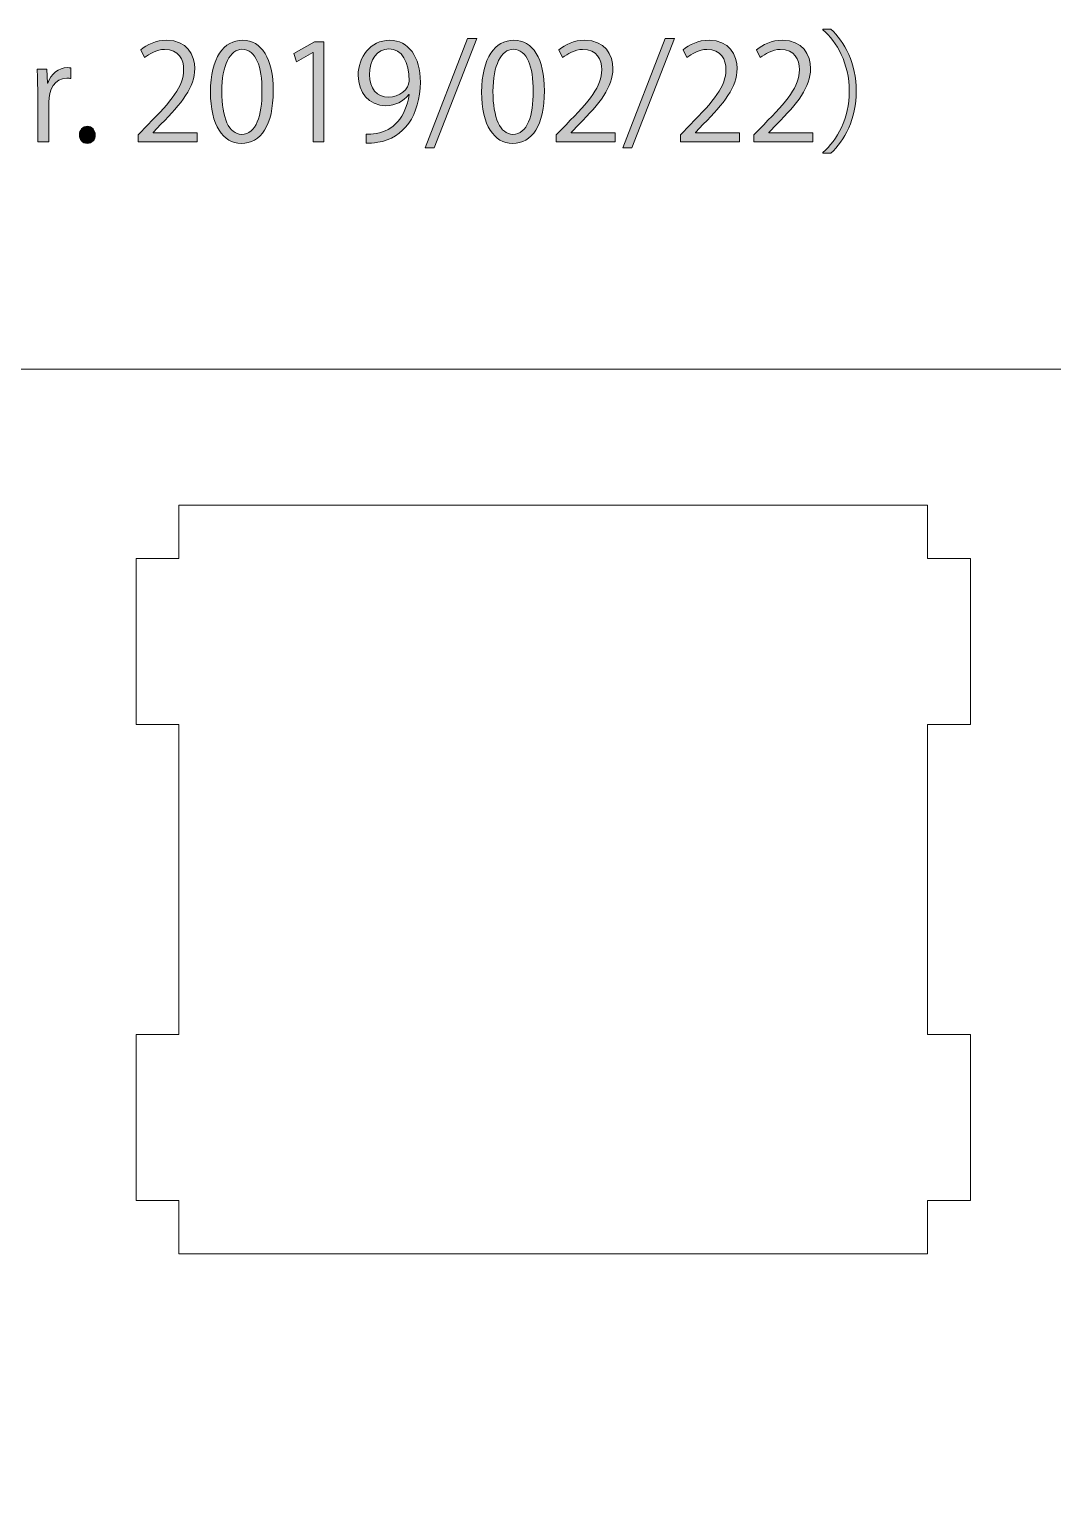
# Model space of a CAD drawing. Header units: inches. Extents: x -50 to 261, y -80 to 218.
# Drawn here: x 9.95 to 29.09, y 184.67 to 211.92 of the extents above; entities that cross this region are included whole.
import ezdxf

# ---------------------------------------------------------------- set-up
doc = ezdxf.new("R2010")
doc.units = ezdxf.units.IN
doc.header["$MEASUREMENT"] = 0
doc.layers.add('CUT', color=7, linetype='Continuous')
doc.layers.add('INDEX', color=7, linetype='Continuous')

# ---------------------------------------------------------------- blocks, each defined once
blk = doc.blocks.new('block 4')
at = {"layer": 'INDEX', "true_color": 0x898989}
h = blk.add_hatch(color=252, dxfattribs=at)
h.dxf.hatch_style = 2
edge = h.paths.add_edge_path()
edge.add_spline(control_points=[(24.793, 209.618), (25.065, 209.845), (25.287, 210.261), (25.287, 210.765), (25.287, 211.281), (25.057, 211.692), (24.793, 211.911), (24.793, 211.911), (24.793, 211.924), (24.793, 211.924), (24.793, 211.924), (24.943, 211.924), (24.943, 211.924), (25.197, 211.697), (25.419, 211.278), (25.419, 210.765), (25.419, 210.252), (25.197, 209.833), (24.943, 209.606), (24.943, 209.606), (24.793, 209.606), (24.793, 209.606), (24.793, 209.606), (24.793, 209.618), (24.793, 209.618)], knot_values=[0, 0, 0, 0, 1, 1, 1, 2, 2, 2, 3, 3, 3, 4, 4, 4, 5, 5, 5, 6, 6, 6, 7, 7, 7, 8, 8, 8, 8], degree=3, periodic=1)
h = blk.add_hatch(color=252, dxfattribs=at)
h.dxf.hatch_style = 2
edge = h.paths.add_edge_path()
edge.add_spline(control_points=[(13.095, 209.818), (13.095, 209.818), (11.991, 209.818), (11.991, 209.818), (11.991, 209.818), (11.991, 209.945), (11.991, 209.945), (11.991, 209.945), (12.173, 210.137), (12.173, 210.137), (12.616, 210.585), (12.841, 210.857), (12.841, 211.161), (12.841, 211.361), (12.753, 211.545), (12.484, 211.545), (12.335, 211.545), (12.2, 211.463), (12.11, 211.391), (12.11, 211.391), (12.041, 211.535), (12.041, 211.535), (12.155, 211.637), (12.325, 211.717), (12.524, 211.717), (12.901, 211.717), (13.05, 211.443), (13.05, 211.186), (13.05, 210.835), (12.803, 210.536), (12.417, 210.147), (12.417, 210.147), (12.27, 209.992), (12.27, 209.992), (12.27, 209.992), (12.27, 209.987), (12.27, 209.987), (12.27, 209.987), (13.095, 209.987), (13.095, 209.987), (13.095, 209.987), (13.095, 209.818), (13.095, 209.818)], knot_values=[0, 0, 0, 0, 1, 1, 1, 2, 2, 2, 3, 3, 3, 4, 4, 4, 5, 5, 5, 6, 6, 6, 7, 7, 7, 8, 8, 8, 9, 9, 9, 10, 10, 10, 11, 11, 11, 12, 12, 12, 13, 13, 13, 14, 14, 14, 14], degree=3, periodic=1)
h = blk.add_hatch(color=252, dxfattribs=at)
h.dxf.hatch_style = 2
edge = h.paths.add_edge_path()
edge.add_spline(control_points=[(13.342, 210.745), (13.342, 211.398), (13.596, 211.715), (13.945, 211.715), (14.299, 211.715), (14.516, 211.381), (14.516, 210.77), (14.516, 210.122), (14.289, 209.788), (13.917, 209.788), (13.578, 209.788), (13.342, 210.122), (13.342, 210.745)], knot_values=[0, 0, 0, 0, 1, 1, 1, 2, 2, 2, 3, 3, 3, 4, 4, 4, 4], degree=3, periodic=1)
edge = h.paths.add_edge_path()
edge.add_spline(control_points=[(14.306, 210.76), (14.306, 211.226), (14.194, 211.547), (13.932, 211.547), (13.71, 211.547), (13.554, 211.251), (13.554, 210.76), (13.554, 210.269), (13.69, 209.957), (13.925, 209.957), (14.201, 209.957), (14.306, 210.316), (14.306, 210.76)], knot_values=[0, 0, 0, 0, 1, 1, 1, 2, 2, 2, 3, 3, 3, 4, 4, 4, 4], degree=3, periodic=1)
h = blk.add_hatch(color=252, dxfattribs=at)
h.dxf.hatch_style = 2
h.paths.add_polyline_path([(15.263, 209.818), (15.263, 211.49), (15.258, 211.49), (14.951, 211.313), (14.902, 211.468), (15.288, 211.685), (15.465, 211.685), (15.465, 209.818)])
h = blk.add_hatch(color=252, dxfattribs=at)
h.dxf.hatch_style = 2
edge = h.paths.add_edge_path()
edge.add_spline(control_points=[(17.05, 210.7), (16.948, 210.571), (16.803, 210.493), (16.621, 210.493), (16.302, 210.493), (16.105, 210.742), (16.105, 211.059), (16.105, 211.401), (16.33, 211.715), (16.696, 211.715), (17.045, 211.715), (17.267, 211.41), (17.267, 210.934), (17.267, 210.314), (16.953, 209.883), (16.474, 209.808), (16.387, 209.793), (16.307, 209.788), (16.252, 209.79), (16.252, 209.79), (16.252, 209.962), (16.252, 209.962), (16.305, 209.957), (16.365, 209.965), (16.444, 209.975), (16.758, 210.02), (16.995, 210.274), (17.057, 210.7), (17.057, 210.7), (17.05, 210.7), (17.05, 210.7)], knot_values=[0, 0, 0, 0, 1, 1, 1, 2, 2, 2, 3, 3, 3, 4, 4, 4, 5, 5, 5, 6, 6, 6, 7, 7, 7, 8, 8, 8, 9, 9, 9, 10, 10, 10, 10], degree=3, periodic=1)
edge = h.paths.add_edge_path()
edge.add_spline(control_points=[(16.315, 211.071), (16.315, 210.82), (16.457, 210.65), (16.671, 210.65), (16.873, 210.65), (17.057, 210.805), (17.057, 210.954), (17.057, 211.313), (16.925, 211.555), (16.679, 211.555), (16.462, 211.555), (16.315, 211.351), (16.315, 211.071)], knot_values=[0, 0, 0, 0, 1, 1, 1, 2, 2, 2, 3, 3, 3, 4, 4, 4, 4], degree=3, periodic=1)
h = blk.add_hatch(color=252, dxfattribs=at)
h.dxf.hatch_style = 2
h.paths.add_polyline_path([(17.526, 209.706), (17.359, 209.706), (18.149, 211.747), (18.321, 211.747)])
h = blk.add_hatch(color=252, dxfattribs=at)
h.dxf.hatch_style = 2
edge = h.paths.add_edge_path()
edge.add_spline(control_points=[(18.413, 210.745), (18.413, 211.398), (18.667, 211.715), (19.016, 211.715), (19.37, 211.715), (19.587, 211.381), (19.587, 210.77), (19.587, 210.122), (19.36, 209.788), (18.989, 209.788), (18.65, 209.788), (18.413, 210.122), (18.413, 210.745)], knot_values=[0, 0, 0, 0, 1, 1, 1, 2, 2, 2, 3, 3, 3, 4, 4, 4, 4], degree=3, periodic=1)
edge = h.paths.add_edge_path()
edge.add_spline(control_points=[(19.378, 210.76), (19.378, 211.226), (19.266, 211.547), (19.004, 211.547), (18.782, 211.547), (18.625, 211.251), (18.625, 210.76), (18.625, 210.269), (18.762, 209.957), (18.996, 209.957), (19.273, 209.957), (19.378, 210.316), (19.378, 210.76)], knot_values=[0, 0, 0, 0, 1, 1, 1, 2, 2, 2, 3, 3, 3, 4, 4, 4, 4], degree=3, periodic=1)
h = blk.add_hatch(color=252, dxfattribs=at)
h.dxf.hatch_style = 2
edge = h.paths.add_edge_path()
edge.add_spline(control_points=[(20.913, 209.818), (20.913, 209.818), (19.809, 209.818), (19.809, 209.818), (19.809, 209.818), (19.809, 209.945), (19.809, 209.945), (19.809, 209.945), (19.991, 210.137), (19.991, 210.137), (20.434, 210.585), (20.659, 210.857), (20.659, 211.161), (20.659, 211.361), (20.571, 211.545), (20.302, 211.545), (20.153, 211.545), (20.018, 211.463), (19.928, 211.391), (19.928, 211.391), (19.859, 211.535), (19.859, 211.535), (19.973, 211.637), (20.143, 211.717), (20.342, 211.717), (20.718, 211.717), (20.868, 211.443), (20.868, 211.186), (20.868, 210.835), (20.621, 210.536), (20.235, 210.147), (20.235, 210.147), (20.088, 209.992), (20.088, 209.992), (20.088, 209.992), (20.088, 209.987), (20.088, 209.987), (20.088, 209.987), (20.913, 209.987), (20.913, 209.987), (20.913, 209.987), (20.913, 209.818), (20.913, 209.818)], knot_values=[0, 0, 0, 0, 1, 1, 1, 2, 2, 2, 3, 3, 3, 4, 4, 4, 5, 5, 5, 6, 6, 6, 7, 7, 7, 8, 8, 8, 9, 9, 9, 10, 10, 10, 11, 11, 11, 12, 12, 12, 13, 13, 13, 14, 14, 14, 14], degree=3, periodic=1)
h = blk.add_hatch(color=252, dxfattribs=at)
h.dxf.hatch_style = 2
h.paths.add_polyline_path([(21.222, 209.706), (21.055, 209.706), (21.845, 211.747), (22.017, 211.747)])
h = blk.add_hatch(color=252, dxfattribs=at)
h.dxf.hatch_style = 2
edge = h.paths.add_edge_path()
edge.add_spline(control_points=[(23.236, 209.818), (23.236, 209.818), (22.131, 209.818), (22.131, 209.818), (22.131, 209.818), (22.131, 209.945), (22.131, 209.945), (22.131, 209.945), (22.313, 210.137), (22.313, 210.137), (22.757, 210.585), (22.981, 210.857), (22.981, 211.161), (22.981, 211.361), (22.894, 211.545), (22.625, 211.545), (22.475, 211.545), (22.341, 211.463), (22.251, 211.391), (22.251, 211.391), (22.181, 211.535), (22.181, 211.535), (22.296, 211.637), (22.465, 211.717), (22.665, 211.717), (23.041, 211.717), (23.191, 211.443), (23.191, 211.186), (23.191, 210.835), (22.944, 210.536), (22.558, 210.147), (22.558, 210.147), (22.411, 209.992), (22.411, 209.992), (22.411, 209.992), (22.411, 209.987), (22.411, 209.987), (22.411, 209.987), (23.236, 209.987), (23.236, 209.987), (23.236, 209.987), (23.236, 209.818), (23.236, 209.818)], knot_values=[0, 0, 0, 0, 1, 1, 1, 2, 2, 2, 3, 3, 3, 4, 4, 4, 5, 5, 5, 6, 6, 6, 7, 7, 7, 8, 8, 8, 9, 9, 9, 10, 10, 10, 11, 11, 11, 12, 12, 12, 13, 13, 13, 14, 14, 14, 14], degree=3, periodic=1)
h = blk.add_hatch(color=252, dxfattribs=at)
h.dxf.hatch_style = 2
edge = h.paths.add_edge_path()
edge.add_spline(control_points=[(24.609, 209.818), (24.609, 209.818), (23.505, 209.818), (23.505, 209.818), (23.505, 209.818), (23.505, 209.945), (23.505, 209.945), (23.505, 209.945), (23.687, 210.137), (23.687, 210.137), (24.13, 210.585), (24.355, 210.857), (24.355, 211.161), (24.355, 211.361), (24.267, 211.545), (23.998, 211.545), (23.849, 211.545), (23.714, 211.463), (23.624, 211.391), (23.624, 211.391), (23.554, 211.535), (23.554, 211.535), (23.669, 211.637), (23.839, 211.717), (24.038, 211.717), (24.414, 211.717), (24.564, 211.443), (24.564, 211.186), (24.564, 210.835), (24.317, 210.536), (23.931, 210.147), (23.931, 210.147), (23.784, 209.992), (23.784, 209.992), (23.784, 209.992), (23.784, 209.987), (23.784, 209.987), (23.784, 209.987), (24.609, 209.987), (24.609, 209.987), (24.609, 209.987), (24.609, 209.818), (24.609, 209.818)], knot_values=[0, 0, 0, 0, 1, 1, 1, 2, 2, 2, 3, 3, 3, 4, 4, 4, 5, 5, 5, 6, 6, 6, 7, 7, 7, 8, 8, 8, 9, 9, 9, 10, 10, 10, 11, 11, 11, 12, 12, 12, 13, 13, 13, 14, 14, 14, 14], degree=3, periodic=1)
h = blk.add_hatch(color=252, dxfattribs=at)
h.dxf.hatch_style = 2
edge = h.paths.add_edge_path()
edge.add_spline(control_points=[(10.732, 211.002), (10.71, 211.004), (10.688, 211.007), (10.658, 211.007), (10.433, 211.007), (10.319, 210.785), (10.319, 210.556), (10.319, 210.556), (10.319, 209.818), (10.319, 209.818), (10.319, 209.818), (10.112, 209.818), (10.112, 209.818), (10.112, 209.818), (10.112, 210.77), (10.112, 210.77), (10.112, 210.914), (10.109, 211.047), (10.102, 211.176), (10.102, 211.176), (10.284, 211.176), (10.284, 211.176), (10.284, 211.176), (10.294, 210.914), (10.294, 210.914), (10.294, 210.914), (10.301, 210.914), (10.301, 210.914), (10.361, 211.084), (10.503, 211.206), (10.67, 211.206), (10.693, 211.206), (10.71, 211.201), (10.732, 211.199), (10.732, 211.199), (10.732, 211.002), (10.732, 211.002)], knot_values=[0, 0, 0, 0, 1, 1, 1, 2, 2, 2, 3, 3, 3, 4, 4, 4, 5, 5, 5, 6, 6, 6, 7, 7, 7, 8, 8, 8, 9, 9, 9, 10, 10, 10, 11, 11, 11, 12, 12, 12, 12], degree=3, periodic=1)
h = blk.add_hatch(color=252, dxfattribs=at)
h.dxf.hatch_style = 2
edge = h.paths.add_edge_path()
edge.add_spline(control_points=[(10.892, 209.945), (10.892, 210.04), (10.954, 210.107), (11.041, 210.107), (11.129, 210.107), (11.188, 210.04), (11.188, 209.945), (11.188, 209.855), (11.131, 209.788), (11.039, 209.788), (10.944, 209.788), (10.892, 209.863), (10.892, 209.945)], knot_values=[0, 0, 0, 0, 1, 1, 1, 2, 2, 2, 3, 3, 3, 4, 4, 4, 4], degree=3, periodic=1)
at = {"layer": 'INDEX', "lineweight": 0}
for points in [[(15.263, 209.818), (15.263, 211.49), (15.258, 211.49), (14.951, 211.313), (14.902, 211.468), (15.288, 211.685), (15.465, 211.685), (15.465, 209.818), (15.263, 209.818)], [(17.526, 209.706), (17.359, 209.706), (18.149, 211.747), (18.321, 211.747), (17.526, 209.706)], [(21.222, 209.706), (21.055, 209.706), (21.845, 211.747), (22.017, 211.747), (21.222, 209.706)]]:
    blk.add_lwpolyline(points, dxfattribs=at)
for points, knots in [([(24.793, 209.618), (25.065, 209.845), (25.287, 210.261), (25.287, 210.765), (25.287, 211.281), (25.057, 211.692), (24.793, 211.911), (24.793, 211.911), (24.793, 211.924), (24.793, 211.924), (24.793, 211.924), (24.943, 211.924), (24.943, 211.924), (25.197, 211.697), (25.419, 211.278), (25.419, 210.765), (25.419, 210.252), (25.197, 209.833), (24.943, 209.606), (24.943, 209.606), (24.793, 209.606), (24.793, 209.606), (24.793, 209.606), (24.793, 209.618), (24.793, 209.618)], [0, 0, 0, 0, 1, 1, 1, 2, 2, 2, 3, 3, 3, 4, 4, 4, 5, 5, 5, 6, 6, 6, 7, 7, 7, 8, 8, 8, 8]), ([(13.095, 209.818), (13.095, 209.818), (11.991, 209.818), (11.991, 209.818), (11.991, 209.818), (11.991, 209.945), (11.991, 209.945), (11.991, 209.945), (12.173, 210.137), (12.173, 210.137), (12.616, 210.585), (12.841, 210.857), (12.841, 211.161), (12.841, 211.361), (12.753, 211.545), (12.484, 211.545), (12.335, 211.545), (12.2, 211.463), (12.11, 211.391), (12.11, 211.391), (12.041, 211.535), (12.041, 211.535), (12.155, 211.637), (12.325, 211.717), (12.524, 211.717), (12.901, 211.717), (13.05, 211.443), (13.05, 211.186), (13.05, 210.835), (12.803, 210.536), (12.417, 210.147), (12.417, 210.147), (12.27, 209.992), (12.27, 209.992), (12.27, 209.992), (12.27, 209.987), (12.27, 209.987), (12.27, 209.987), (13.095, 209.987), (13.095, 209.987), (13.095, 209.987), (13.095, 209.818), (13.095, 209.818)], [0, 0, 0, 0, 1, 1, 1, 2, 2, 2, 3, 3, 3, 4, 4, 4, 5, 5, 5, 6, 6, 6, 7, 7, 7, 8, 8, 8, 9, 9, 9, 10, 10, 10, 11, 11, 11, 12, 12, 12, 13, 13, 13, 14, 14, 14, 14]), ([(13.342, 210.745), (13.342, 211.398), (13.596, 211.715), (13.945, 211.715), (14.299, 211.715), (14.516, 211.381), (14.516, 210.77), (14.516, 210.122), (14.289, 209.788), (13.917, 209.788), (13.578, 209.788), (13.342, 210.122), (13.342, 210.745)], [0, 0, 0, 0, 1, 1, 1, 2, 2, 2, 3, 3, 3, 4, 4, 4, 4]), ([(14.306, 210.76), (14.306, 211.226), (14.194, 211.547), (13.932, 211.547), (13.71, 211.547), (13.554, 211.251), (13.554, 210.76), (13.554, 210.269), (13.69, 209.957), (13.925, 209.957), (14.201, 209.957), (14.306, 210.316), (14.306, 210.76)], [0, 0, 0, 0, 1, 1, 1, 2, 2, 2, 3, 3, 3, 4, 4, 4, 4]), ([(17.05, 210.7), (16.948, 210.571), (16.803, 210.493), (16.621, 210.493), (16.302, 210.493), (16.105, 210.742), (16.105, 211.059), (16.105, 211.401), (16.33, 211.715), (16.696, 211.715), (17.045, 211.715), (17.267, 211.41), (17.267, 210.934), (17.267, 210.314), (16.953, 209.883), (16.474, 209.808), (16.387, 209.793), (16.307, 209.788), (16.252, 209.79), (16.252, 209.79), (16.252, 209.962), (16.252, 209.962), (16.305, 209.957), (16.365, 209.965), (16.444, 209.975), (16.758, 210.02), (16.995, 210.274), (17.057, 210.7), (17.057, 210.7), (17.05, 210.7), (17.05, 210.7)], [0, 0, 0, 0, 1, 1, 1, 2, 2, 2, 3, 3, 3, 4, 4, 4, 5, 5, 5, 6, 6, 6, 7, 7, 7, 8, 8, 8, 9, 9, 9, 10, 10, 10, 10]), ([(16.315, 211.071), (16.315, 210.82), (16.457, 210.65), (16.671, 210.65), (16.873, 210.65), (17.057, 210.805), (17.057, 210.954), (17.057, 211.313), (16.925, 211.555), (16.679, 211.555), (16.462, 211.555), (16.315, 211.351), (16.315, 211.071)], [0, 0, 0, 0, 1, 1, 1, 2, 2, 2, 3, 3, 3, 4, 4, 4, 4]), ([(18.413, 210.745), (18.413, 211.398), (18.667, 211.715), (19.016, 211.715), (19.37, 211.715), (19.587, 211.381), (19.587, 210.77), (19.587, 210.122), (19.36, 209.788), (18.989, 209.788), (18.65, 209.788), (18.413, 210.122), (18.413, 210.745)], [0, 0, 0, 0, 1, 1, 1, 2, 2, 2, 3, 3, 3, 4, 4, 4, 4]), ([(19.378, 210.76), (19.378, 211.226), (19.266, 211.547), (19.004, 211.547), (18.782, 211.547), (18.625, 211.251), (18.625, 210.76), (18.625, 210.269), (18.762, 209.957), (18.996, 209.957), (19.273, 209.957), (19.378, 210.316), (19.378, 210.76)], [0, 0, 0, 0, 1, 1, 1, 2, 2, 2, 3, 3, 3, 4, 4, 4, 4]), ([(20.913, 209.818), (20.913, 209.818), (19.809, 209.818), (19.809, 209.818), (19.809, 209.818), (19.809, 209.945), (19.809, 209.945), (19.809, 209.945), (19.991, 210.137), (19.991, 210.137), (20.434, 210.585), (20.659, 210.857), (20.659, 211.161), (20.659, 211.361), (20.571, 211.545), (20.302, 211.545), (20.153, 211.545), (20.018, 211.463), (19.928, 211.391), (19.928, 211.391), (19.859, 211.535), (19.859, 211.535), (19.973, 211.637), (20.143, 211.717), (20.342, 211.717), (20.718, 211.717), (20.868, 211.443), (20.868, 211.186), (20.868, 210.835), (20.621, 210.536), (20.235, 210.147), (20.235, 210.147), (20.088, 209.992), (20.088, 209.992), (20.088, 209.992), (20.088, 209.987), (20.088, 209.987), (20.088, 209.987), (20.913, 209.987), (20.913, 209.987), (20.913, 209.987), (20.913, 209.818), (20.913, 209.818)], [0, 0, 0, 0, 1, 1, 1, 2, 2, 2, 3, 3, 3, 4, 4, 4, 5, 5, 5, 6, 6, 6, 7, 7, 7, 8, 8, 8, 9, 9, 9, 10, 10, 10, 11, 11, 11, 12, 12, 12, 13, 13, 13, 14, 14, 14, 14]), ([(23.236, 209.818), (23.236, 209.818), (22.131, 209.818), (22.131, 209.818), (22.131, 209.818), (22.131, 209.945), (22.131, 209.945), (22.131, 209.945), (22.313, 210.137), (22.313, 210.137), (22.757, 210.585), (22.981, 210.857), (22.981, 211.161), (22.981, 211.361), (22.894, 211.545), (22.625, 211.545), (22.475, 211.545), (22.341, 211.463), (22.251, 211.391), (22.251, 211.391), (22.181, 211.535), (22.181, 211.535), (22.296, 211.637), (22.465, 211.717), (22.665, 211.717), (23.041, 211.717), (23.191, 211.443), (23.191, 211.186), (23.191, 210.835), (22.944, 210.536), (22.558, 210.147), (22.558, 210.147), (22.411, 209.992), (22.411, 209.992), (22.411, 209.992), (22.411, 209.987), (22.411, 209.987), (22.411, 209.987), (23.236, 209.987), (23.236, 209.987), (23.236, 209.987), (23.236, 209.818), (23.236, 209.818)], [0, 0, 0, 0, 1, 1, 1, 2, 2, 2, 3, 3, 3, 4, 4, 4, 5, 5, 5, 6, 6, 6, 7, 7, 7, 8, 8, 8, 9, 9, 9, 10, 10, 10, 11, 11, 11, 12, 12, 12, 13, 13, 13, 14, 14, 14, 14]), ([(24.609, 209.818), (24.609, 209.818), (23.505, 209.818), (23.505, 209.818), (23.505, 209.818), (23.505, 209.945), (23.505, 209.945), (23.505, 209.945), (23.687, 210.137), (23.687, 210.137), (24.13, 210.585), (24.355, 210.857), (24.355, 211.161), (24.355, 211.361), (24.267, 211.545), (23.998, 211.545), (23.849, 211.545), (23.714, 211.463), (23.624, 211.391), (23.624, 211.391), (23.554, 211.535), (23.554, 211.535), (23.669, 211.637), (23.839, 211.717), (24.038, 211.717), (24.414, 211.717), (24.564, 211.443), (24.564, 211.186), (24.564, 210.835), (24.317, 210.536), (23.931, 210.147), (23.931, 210.147), (23.784, 209.992), (23.784, 209.992), (23.784, 209.992), (23.784, 209.987), (23.784, 209.987), (23.784, 209.987), (24.609, 209.987), (24.609, 209.987), (24.609, 209.987), (24.609, 209.818), (24.609, 209.818)], [0, 0, 0, 0, 1, 1, 1, 2, 2, 2, 3, 3, 3, 4, 4, 4, 5, 5, 5, 6, 6, 6, 7, 7, 7, 8, 8, 8, 9, 9, 9, 10, 10, 10, 11, 11, 11, 12, 12, 12, 13, 13, 13, 14, 14, 14, 14]), ([(10.732, 211.002), (10.71, 211.004), (10.688, 211.007), (10.658, 211.007), (10.433, 211.007), (10.319, 210.785), (10.319, 210.556), (10.319, 210.556), (10.319, 209.818), (10.319, 209.818), (10.319, 209.818), (10.112, 209.818), (10.112, 209.818), (10.112, 209.818), (10.112, 210.77), (10.112, 210.77), (10.112, 210.914), (10.109, 211.047), (10.102, 211.176), (10.102, 211.176), (10.284, 211.176), (10.284, 211.176), (10.284, 211.176), (10.294, 210.914), (10.294, 210.914), (10.294, 210.914), (10.301, 210.914), (10.301, 210.914), (10.361, 211.084), (10.503, 211.206), (10.67, 211.206), (10.693, 211.206), (10.71, 211.201), (10.732, 211.199), (10.732, 211.199), (10.732, 211.002), (10.732, 211.002)], [0, 0, 0, 0, 1, 1, 1, 2, 2, 2, 3, 3, 3, 4, 4, 4, 5, 5, 5, 6, 6, 6, 7, 7, 7, 8, 8, 8, 9, 9, 9, 10, 10, 10, 11, 11, 11, 12, 12, 12, 12]), ([(10.892, 209.945), (10.892, 210.04), (10.954, 210.107), (11.041, 210.107), (11.129, 210.107), (11.188, 210.04), (11.188, 209.945), (11.188, 209.855), (11.131, 209.788), (11.039, 209.788), (10.944, 209.788), (10.892, 209.863), (10.892, 209.945)], [0, 0, 0, 0, 1, 1, 1, 2, 2, 2, 3, 3, 3, 4, 4, 4, 4])]:
    blk.add_open_spline(points, degree=3, knots=knots, dxfattribs=at)

msp = doc.modelspace()

# ---------------------------------------------------------------- linework, layer by layer
at = {"layer": 'CUT', "color": 1, "lineweight": 9, "true_color": 0xe60012}
msp.add_lwpolyline([(27.553, 198.925), (26.753, 198.925), (26.753, 193.124), (27.553, 193.124), (27.553, 190.024), (26.753, 190.024), (26.753, 189.025), (12.753, 189.025), (12.753, 190.024), (11.954, 190.024), (11.954, 193.124), (12.753, 193.124), (12.753, 198.925), (11.954, 198.925), (11.954, 202.025), (12.753, 202.025), (12.753, 203.025), (26.753, 203.025), (26.753, 202.025), (27.553, 202.025), (27.553, 198.925)], dxfattribs=at)
msp.add_open_spline([(258.528, 205.569), (258.528, 205.569), (-48.272, 205.569), (-48.272, 205.569), (-49.372, 205.569), (-50.272, 204.669), (-50.272, 203.569), (-50.272, 203.569), (-50.272, 93.469), (-50.272, 93.469), (-50.272, 92.369), (-49.372, 91.469), (-48.272, 91.469), (-48.272, 91.469), (258.528, 91.469), (258.528, 91.469), (259.628, 91.469), (260.528, 92.369), (260.528, 93.469), (260.528, 93.469), (260.528, 203.569), (260.528, 203.569), (260.528, 204.669), (259.628, 205.569), (258.528, 205.569)], degree=3, knots=[0, 0, 0, 0, 1, 1, 1, 2, 2, 2, 3, 3, 3, 4, 4, 4, 5, 5, 5, 6, 6, 6, 7, 7, 7, 8, 8, 8, 8], dxfattribs=at)

# ---------------------------------------------------------------- block references
at = {"layer": 'INDEX'}
msp.add_blockref('block 4', (0, 0), dxfattribs=at)

doc.saveas('drawing.dxf')
